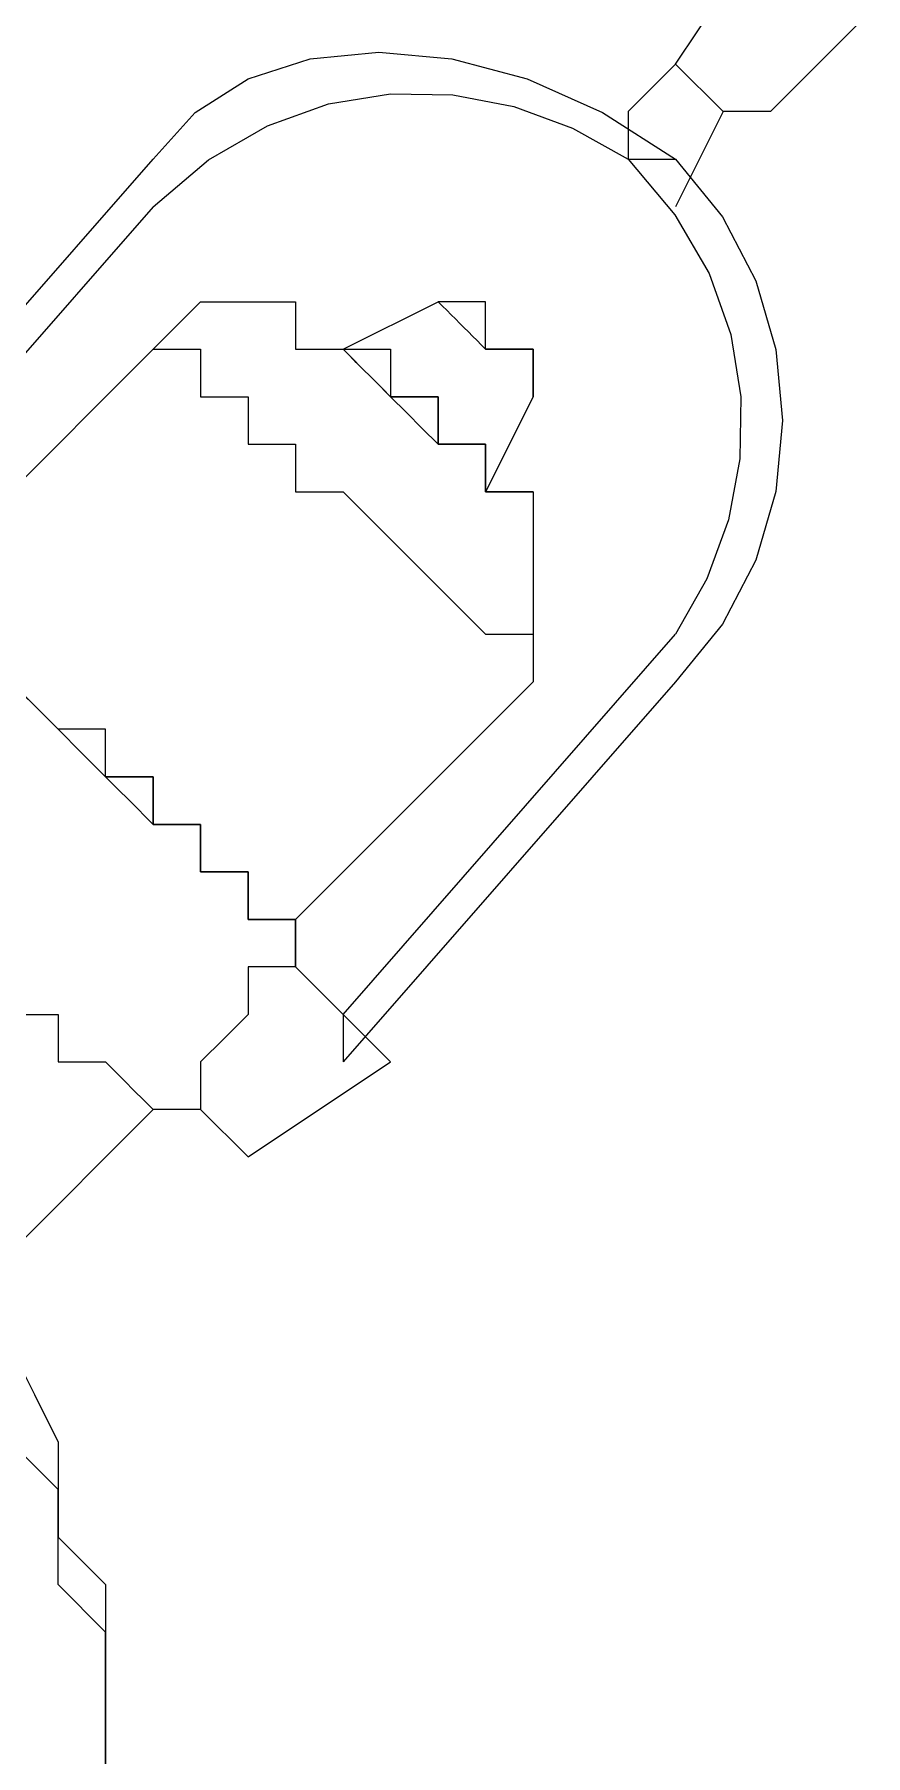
# Model space of a CAD drawing. Header units: millimetres. Extents: x 71769 to 78969, y 7991 to 11789.
# Drawn here: x 74086.73 to 74094.14, y 11269.44 to 11284.77 of the extents above; entities that cross this region are included whole.
import ezdxf

# ---------------------------------------------------------------- set-up
doc = ezdxf.new("R2010")
doc.units = ezdxf.units.MM
doc.header["$LTSCALE"] = 5
doc.header["$MEASUREMENT"] = 0
doc.linetypes.add('AUSGEZOGEN', pattern=[0])
doc.layers.add('204_180704_Marc Cain Einrichtung#Maßlinie 1_100', color=7, linetype='AUSGEZOGEN', lineweight=18)

msp = doc.modelspace()

# ---------------------------------------------------------------- linework, layer by layer
at = {"layer": '204_180704_Marc Cain Einrichtung#Maßlinie 1_100', "color": 18, "linetype": 'AUSGEZOGEN', "lineweight": 13, "true_color": 0x000000}
for p, q in [((74092.445, 11284.504), (74093.292, 11285.774)), ((74093.292, 11284.081), (74094.138, 11284.928)), ((74092.022, 11284.081), (74092.445, 11284.504)), ((74092.868, 11284.081), (74092.445, 11284.504)), ((74092.868, 11284.081), (74092.445, 11283.234)), ((74093.292, 11284.081), (74092.868, 11284.081)), ((74084.825, 11280.271), (74087.789, 11283.658)), ((74087.789, 11283.234), (74084.825, 11279.848)), ((74089.482, 11281.964), (74090.328, 11282.388)), ((74085.672, 11279.848), (74087.789, 11281.964)), ((74087.789, 11281.964), (74088.212, 11281.964)), ((74087.789, 11281.964), (74087.789, 11281.964)), ((74087.789, 11281.964), (74088.212, 11281.964)), ((74087.789, 11281.964), (74087.789, 11281.964)), ((74088.212, 11281.964), (74088.212, 11281.541)), ((74088.212, 11281.964), (74088.212, 11281.964)), ((74088.212, 11281.964), (74088.212, 11281.541)), ((74088.212, 11281.964), (74088.212, 11281.964)), ((74088.212, 11281.541), (74088.635, 11281.541)), ((74088.212, 11281.541), (74088.635, 11281.541)), ((74088.635, 11281.541), (74088.635, 11281.118)), ((74088.635, 11281.541), (74088.635, 11281.541)), ((74088.635, 11281.541), (74088.635, 11281.118)), ((74088.635, 11281.541), (74088.635, 11281.541)), ((74091.175, 11281.541), (74090.752, 11280.694)), ((74088.635, 11281.118), (74089.058, 11281.118)), ((74088.635, 11281.118), (74089.058, 11281.118)), ((74089.058, 11281.118), (74089.058, 11280.694)), ((74089.058, 11281.118), (74089.058, 11280.694)), ((74089.058, 11280.694), (74089.482, 11280.694)), ((74089.058, 11280.694), (74089.482, 11280.694)), ((74089.482, 11280.694), (74089.905, 11280.271)), ((74089.482, 11280.694), (74089.482, 11280.694)), ((74089.482, 11280.694), (74089.905, 11280.271)), ((74089.482, 11280.694), (74089.482, 11280.694)), ((74089.905, 11280.271), (74090.328, 11279.848)), ((74089.905, 11280.271), (74089.905, 11280.271)), ((74089.905, 11280.271), (74090.328, 11279.848)), ((74089.905, 11280.271), (74089.905, 11280.271)), ((74090.328, 11279.848), (74090.752, 11279.425)), ((74090.328, 11279.848), (74090.328, 11279.848)), ((74090.328, 11279.848), (74090.752, 11279.425)), ((74090.328, 11279.848), (74090.328, 11279.848)), ((74089.482, 11276.038), (74092.445, 11279.425)), ((74090.752, 11279.425), (74091.175, 11279.425)), ((74090.752, 11279.425), (74090.752, 11279.425)), ((74090.752, 11279.425), (74091.175, 11279.425)), ((74090.752, 11279.425), (74090.752, 11279.425)), ((74091.175, 11279.425), (74091.175, 11279.001)), ((74091.175, 11279.425), (74091.175, 11279.425)), ((74091.175, 11279.425), (74091.175, 11279.001)), ((74091.175, 11279.425), (74091.175, 11279.425)), ((74091.175, 11279.001), (74089.058, 11276.885)), ((74092.445, 11279.001), (74089.482, 11275.615)), ((74091.175, 11279.001), (74091.175, 11279.001)), ((74091.175, 11279.001), (74091.175, 11279.001)), ((74089.058, 11276.461), (74089.058, 11276.461)), ((74089.058, 11276.461), (74089.482, 11276.038)), ((74089.482, 11276.038), (74089.905, 11275.615)), ((74089.482, 11276.038), (74089.482, 11275.615)), ((74088.635, 11274.768), (74089.905, 11275.615)), ((74087.789, 11275.191), (74086.519, 11273.921)), ((74088.212, 11275.191), (74087.789, 11275.191)), ((74088.635, 11274.768), (74088.212, 11275.191))]:
    msp.add_line(p, q, dxfattribs=at)
for points in [[(74087.789, 11283.658), (74088.162, 11284.074), (74088.635, 11284.372), (74089.187, 11284.551), (74089.799, 11284.61), (74090.451, 11284.551), (74091.122, 11284.372), (74091.793, 11284.074), (74092.445, 11283.658), (74092.862, 11283.145), (74093.159, 11282.573), (74093.338, 11281.961), (74093.397, 11281.329), (74093.338, 11280.698), (74093.159, 11280.086), (74092.862, 11279.514), (74092.445, 11279.001)], [(74087.789, 11283.234), (74088.283, 11283.652), (74088.807, 11283.955), (74089.351, 11284.15), (74089.905, 11284.24), (74090.459, 11284.231), (74091.003, 11284.127), (74091.527, 11283.935), (74092.022, 11283.658), (74092.439, 11283.163), (74092.743, 11282.639), (74092.937, 11282.095), (74093.027, 11281.541), (74093.018, 11280.987), (74092.915, 11280.443), (74092.722, 11279.919), (74092.445, 11279.425)], [(74092.022, 11284.081), (74092.022, 11283.94), (74092.022, 11283.799), (74092.022, 11283.658), (74092.163, 11283.658), (74092.304, 11283.658), (74092.445, 11283.658)], [(74092.022, 11284.081), (74092.022, 11283.94), (74092.022, 11283.799), (74092.022, 11283.658), (74092.163, 11283.658), (74092.304, 11283.658), (74092.445, 11283.658)], [(74087.789, 11281.964), (74088, 11282.176), (74088.212, 11282.388), (74088.318, 11282.388), (74088.423, 11282.388), (74088.635, 11282.388), (74088.741, 11282.388), (74088.847, 11282.388), (74089.058, 11282.388), (74089.058, 11282.335), (74089.058, 11282.282), (74089.058, 11282.176), (74089.058, 11282.07), (74089.058, 11281.964), (74089.2, 11281.964), (74089.341, 11281.964), (74089.482, 11281.964)], [(74087.789, 11281.964), (74088, 11282.176), (74088.212, 11282.388), (74088.318, 11282.388), (74088.423, 11282.388), (74088.635, 11282.388), (74088.741, 11282.388), (74088.847, 11282.388), (74089.058, 11282.388), (74089.058, 11282.335), (74089.058, 11282.282), (74089.058, 11282.176), (74089.058, 11282.07), (74089.058, 11281.964), (74089.2, 11281.964), (74089.341, 11281.964), (74089.482, 11281.964)], [(74090.752, 11281.964), (74090.963, 11281.964), (74091.175, 11281.964), (74091.175, 11281.541), (74091.175, 11281.588), (74091.175, 11281.635), (74091.175, 11281.682), (74091.175, 11281.729), (74091.175, 11281.776), (74091.175, 11281.823), (74091.175, 11281.87), (74091.175, 11281.917), (74091.175, 11281.964), (74090.752, 11281.964), (74090.752, 11282.106), (74090.752, 11282.247), (74090.752, 11282.388), (74090.328, 11282.388), (74090.367, 11282.349), (74090.405, 11282.311), (74090.444, 11282.272), (74090.482, 11282.234), (74090.521, 11282.195), (74090.559, 11282.157), (74090.598, 11282.118), (74090.636, 11282.08), (74090.675, 11282.041), (74090.713, 11282.003), (74090.752, 11281.964), (74090.858, 11281.964), (74090.963, 11281.964), (74091.175, 11281.964), (74091.175, 11281.541), (74091.175, 11281.588), (74091.175, 11281.635), (74091.175, 11281.682), (74091.175, 11281.729), (74091.175, 11281.776), (74091.175, 11281.823), (74091.175, 11281.87), (74091.175, 11281.917), (74091.175, 11281.964), (74090.752, 11281.964), (74090.752, 11282.106), (74090.752, 11282.247), (74090.752, 11282.388), (74090.328, 11282.388), (74090.367, 11282.349), (74090.405, 11282.311), (74090.444, 11282.272), (74090.482, 11282.234), (74090.521, 11282.195), (74090.559, 11282.157), (74090.598, 11282.118), (74090.636, 11282.08), (74090.675, 11282.041), (74090.713, 11282.003), (74090.732, 11281.984), (74090.752, 11281.964)], [(74090.328, 11281.541), (74090.328, 11281.118), (74090.54, 11281.118), (74090.752, 11281.118), (74090.752, 11280.694), (74090.893, 11280.694), (74091.034, 11280.694), (74091.175, 11280.694), (74091.122, 11280.694), (74091.069, 11280.694), (74090.963, 11280.694), (74090.858, 11280.694), (74090.752, 11280.694), (74090.752, 11280.8), (74090.752, 11280.906), (74090.752, 11281.118), (74090.328, 11281.118), (74090.328, 11281.329), (74090.328, 11281.541), (74089.905, 11281.541), (74089.764, 11281.682), (74089.623, 11281.823), (74089.599, 11281.847), (74089.576, 11281.87), (74089.552, 11281.894), (74089.529, 11281.917), (74089.505, 11281.941), (74089.482, 11281.964)], [(74091.175, 11280.694), (74091.034, 11280.694), (74090.893, 11280.694), (74090.752, 11280.694), (74090.752, 11280.8), (74090.752, 11280.906), (74090.752, 11281.118), (74090.328, 11281.118), (74090.328, 11281.329), (74090.328, 11281.541), (74089.905, 11281.541), (74089.764, 11281.682), (74089.623, 11281.823), (74089.482, 11281.964), (74089.503, 11281.964), (74089.524, 11281.964), (74089.566, 11281.964), (74089.609, 11281.964), (74089.651, 11281.964), (74089.693, 11281.964), (74089.736, 11281.964), (74089.778, 11281.964), (74089.82, 11281.964), (74089.863, 11281.964), (74089.905, 11281.964), (74089.905, 11281.541), (74090.117, 11281.541), (74090.328, 11281.541)], [(74089.482, 11281.964), (74089.552, 11281.964), (74089.623, 11281.964), (74089.693, 11281.964), (74089.764, 11281.964), (74089.835, 11281.964), (74089.905, 11281.964), (74089.905, 11281.541), (74090.117, 11281.541), (74090.328, 11281.541)], [(74090.752, 11280.694), (74090.752, 11280.836), (74090.752, 11280.977), (74090.752, 11281.118), (74090.54, 11281.118), (74090.328, 11281.118), (74090.187, 11281.259), (74090.046, 11281.4), (74089.905, 11281.541), (74089.835, 11281.612), (74089.764, 11281.682), (74089.623, 11281.823), (74089.588, 11281.859), (74089.552, 11281.894), (74089.517, 11281.929), (74089.482, 11281.964)], [(74090.752, 11280.694), (74090.752, 11280.836), (74090.752, 11280.977), (74090.752, 11281.118), (74090.54, 11281.118), (74090.328, 11281.118), (74090.187, 11281.259), (74090.046, 11281.4), (74089.905, 11281.541), (74089.835, 11281.612), (74089.764, 11281.682), (74089.623, 11281.823), (74089.588, 11281.859), (74089.552, 11281.894), (74089.517, 11281.929), (74089.482, 11281.964)], [(74090.328, 11281.541), (74090.328, 11281.118), (74090.54, 11281.118), (74090.752, 11281.118), (74090.752, 11280.694), (74090.893, 11280.694), (74091.034, 11280.694), (74091.081, 11280.694), (74091.128, 11280.694), (74091.175, 11280.694)], [(74091.175, 11280.694), (74091.175, 11280.61), (74091.175, 11280.525), (74091.175, 11280.441), (74091.175, 11280.356), (74091.175, 11280.271), (74091.175, 11280.165), (74091.175, 11280.06), (74091.175, 11279.848), (74091.175, 11279.742), (74091.175, 11279.636), (74091.175, 11279.425), (74091.175, 11279.319), (74091.175, 11279.213), (74091.175, 11279.001)], [(74091.175, 11280.694), (74091.175, 11280.61), (74091.175, 11280.525), (74091.175, 11280.441), (74091.175, 11280.356), (74091.175, 11280.271), (74091.175, 11280.165), (74091.175, 11280.06), (74091.175, 11279.848), (74091.175, 11279.742), (74091.175, 11279.636), (74091.175, 11279.425), (74091.175, 11279.319), (74091.175, 11279.213), (74091.175, 11279.001)], [(74087.365, 11278.155), (74087.365, 11278.578), (74086.942, 11278.578), (74086.73, 11278.79), (74086.519, 11279.001), (74086.307, 11279.213), (74086.095, 11279.425), (74085.989, 11279.425), (74085.884, 11279.425), (74085.778, 11279.425), (74085.672, 11279.425), (74085.672, 11279.636), (74085.672, 11279.848)], [(74087.365, 11278.155), (74087.365, 11278.578), (74086.942, 11278.578), (74086.73, 11278.79), (74086.519, 11279.001), (74086.307, 11279.213), (74086.095, 11279.425), (74085.989, 11279.425), (74085.884, 11279.425), (74085.778, 11279.425), (74085.672, 11279.425), (74085.672, 11279.636), (74085.672, 11279.848)], [(74087.365, 11278.155), (74087.789, 11278.155), (74087.789, 11277.731), (74088.212, 11277.731), (74088.212, 11277.308), (74088.423, 11277.308), (74088.635, 11277.308), (74088.635, 11276.885), (74089.058, 11276.885), (74089.058, 11276.744), (74089.058, 11276.602), (74089.058, 11276.461), (74089.058, 11276.514), (74089.058, 11276.567), (74089.058, 11276.673), (74089.058, 11276.779), (74089.058, 11276.885), (74088.953, 11276.885), (74088.847, 11276.885), (74088.635, 11276.885), (74088.635, 11277.308), (74088.212, 11277.308), (74088.212, 11277.52), (74088.212, 11277.731), (74087.789, 11277.731), (74087.789, 11278.155), (74087.365, 11278.155), (74087.365, 11278.578), (74086.942, 11278.578), (74086.519, 11279.001)], [(74086.624, 11278.895), (74086.73, 11278.79), (74086.942, 11278.578), (74087.154, 11278.366), (74087.365, 11278.155), (74087.789, 11278.155), (74087.789, 11277.731), (74088.212, 11277.731), (74088.212, 11277.308), (74088.423, 11277.308), (74088.635, 11277.308), (74088.635, 11276.885), (74089.058, 11276.885), (74089.058, 11276.744), (74089.058, 11276.602), (74089.058, 11276.461), (74089.058, 11276.514), (74089.058, 11276.567), (74089.058, 11276.673), (74089.058, 11276.779), (74089.058, 11276.885), (74088.953, 11276.885), (74088.847, 11276.885), (74088.635, 11276.885), (74088.635, 11277.308), (74088.212, 11277.308), (74088.212, 11277.52), (74088.212, 11277.731), (74087.789, 11277.731), (74087.789, 11278.155), (74087.365, 11278.155), (74087.365, 11278.578), (74086.942, 11278.578), (74086.519, 11279.001)], [(74086.624, 11278.895), (74086.73, 11278.79), (74086.942, 11278.578), (74087.154, 11278.366), (74087.365, 11278.155)], [(74089.058, 11276.885), (74088.917, 11276.885), (74088.776, 11276.885), (74088.635, 11276.885), (74088.635, 11277.096), (74088.635, 11277.308), (74088.423, 11277.308), (74088.212, 11277.308), (74088.212, 11277.731), (74087.789, 11277.731), (74087.577, 11277.943), (74087.471, 11278.049), (74087.365, 11278.155)], [(74089.058, 11276.885), (74088.917, 11276.885), (74088.776, 11276.885), (74088.635, 11276.885), (74088.635, 11277.096), (74088.635, 11277.308), (74088.423, 11277.308), (74088.212, 11277.308), (74088.212, 11277.731), (74087.789, 11277.731), (74087.577, 11277.943), (74087.471, 11278.049), (74087.365, 11278.155)], [(74086.095, 11276.885), (74086.095, 11276.461), (74086.519, 11276.461), (74086.519, 11276.038), (74086.942, 11276.038), (74086.942, 11275.615), (74087.365, 11275.615), (74087.506, 11275.474), (74087.647, 11275.332), (74087.676, 11275.304), (74087.704, 11275.276), (74087.732, 11275.248), (74087.76, 11275.22), (74087.789, 11275.191)], [(74086.095, 11276.885), (74086.095, 11276.461), (74086.519, 11276.461), (74086.519, 11276.038), (74086.942, 11276.038), (74086.942, 11275.615), (74087.365, 11275.615), (74087.506, 11275.474), (74087.647, 11275.332), (74087.676, 11275.304), (74087.704, 11275.276), (74087.732, 11275.248), (74087.76, 11275.22), (74087.789, 11275.191)], [(74089.058, 11276.461), (74088.847, 11276.461), (74088.635, 11276.461), (74088.635, 11276.038), (74088.423, 11275.826), (74088.212, 11275.615), (74088.212, 11275.509), (74088.212, 11275.403), (74088.212, 11275.297), (74088.212, 11275.191)], [(74089.058, 11276.461), (74088.847, 11276.461), (74088.635, 11276.461), (74088.635, 11276.038), (74088.423, 11275.826), (74088.212, 11275.615), (74088.212, 11275.509), (74088.212, 11275.403), (74088.212, 11275.297), (74088.212, 11275.191)], [(74086.519, 11273.075), (74086.73, 11272.651), (74086.942, 11272.228), (74086.942, 11271.805), (74086.942, 11271.382), (74087.365, 11270.958), (74087.365, 11270.535), (74087.365, 11270.112), (74087.365, 11269.688), (74087.365, 11269.265), (74087.365, 11268.842), (74087.365, 11268.418), (74087.365, 11267.995), (74086.942, 11267.572)], [(74086.519, 11273.075), (74086.73, 11272.651), (74086.942, 11272.228), (74086.942, 11271.805), (74086.942, 11271.382), (74087.365, 11270.958), (74087.365, 11270.535), (74087.365, 11270.112), (74087.365, 11269.688), (74087.365, 11269.265), (74087.365, 11268.842), (74087.365, 11268.418), (74087.365, 11267.995), (74086.942, 11267.572)], [(74087.365, 11269.265), (74087.365, 11269.688), (74087.365, 11270.112), (74087.365, 11270.535), (74086.942, 11270.958), (74086.942, 11271.382), (74086.942, 11271.805), (74086.519, 11272.228), (74086.519, 11272.651), (74086.519, 11273.075)], [(74087.365, 11269.265), (74087.365, 11269.688), (74087.365, 11270.112), (74087.365, 11270.535), (74086.942, 11270.958), (74086.942, 11271.382), (74086.942, 11271.805), (74086.519, 11272.228), (74086.519, 11272.651), (74086.519, 11273.075)]]:
    msp.add_lwpolyline(points, dxfattribs=at)

doc.saveas('drawing.dxf')
